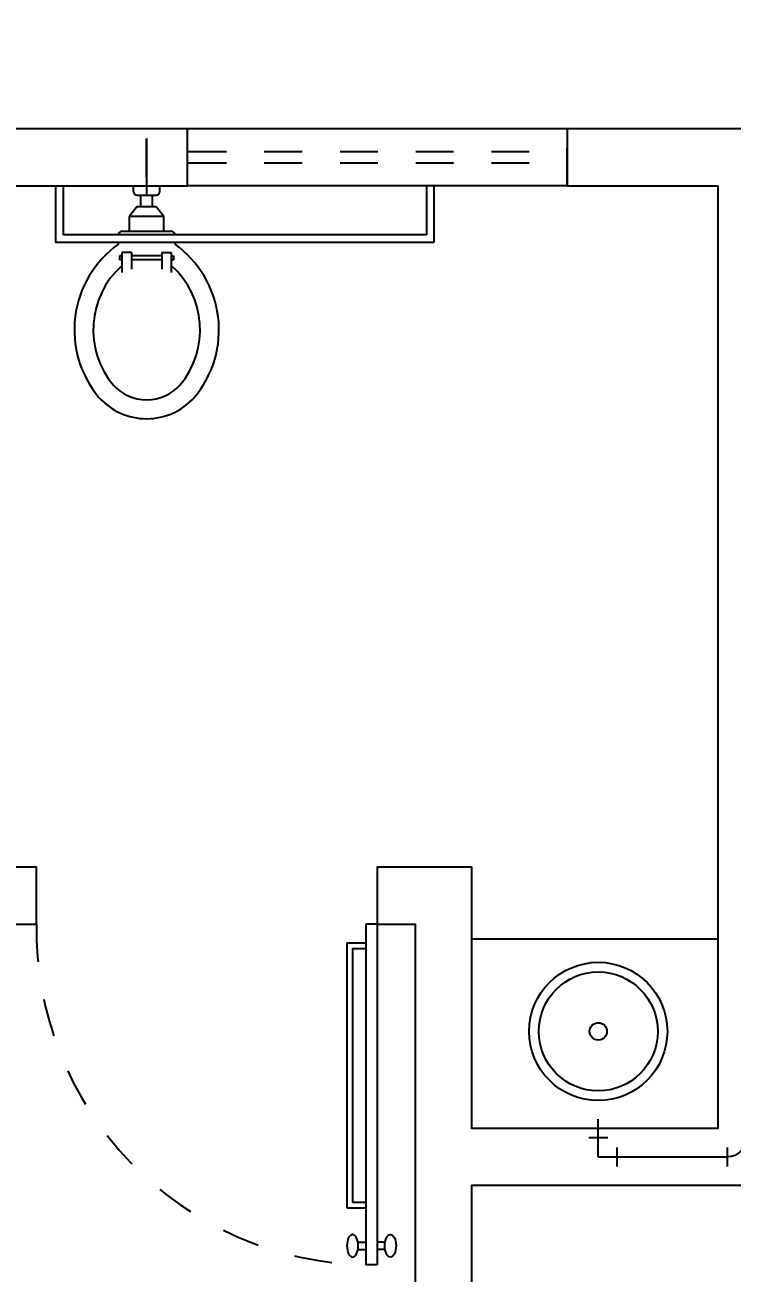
# Model space of a CAD drawing. Header units: millimetres. Extents: x 776 to 1595, y 411 to 1258.
# Drawn here: x 798.575 to 800.443, y 458.644 to 461.941 of the extents above; entities that cross this region are included whole.
import ezdxf

# ---------------------------------------------------------------- set-up
doc = ezdxf.new("R2010")
doc.units = ezdxf.units.MM
doc.linetypes.add('ACAD_ISO03W100', pattern=[30, 12, -18])
doc.linetypes.add('HIDDEN2', pattern=[4.7625, 3.175, -1.5875])
for name, color, linetype in [('can02', 2, 'Continuous'), ('CANOS ISO', 2, 'Continuous'), ('Fios', 10, 'Continuous'), ('Janela', 2, 'Continuous'), ('pena 01', 1, 'Continuous'), ('pena02', 2, 'Continuous'), ('TRACEJADO', 1, 'HIDDEN2')]:
    doc.layers.add(name, color=color, linetype=linetype)
doc.styles.get("Standard").update_dxf_attribs({"font": 'ERASLGHT.TTF'})

msp = doc.modelspace()

# ---------------------------------------------------------------- linework, layer by layer
at = {"layer": 'can02', "color": 0}
msp.add_line((800.0076, 461.6661), (798.9948, 461.6661), dxfattribs=at)
for points in [[(798.6058, 459.5661), (798.6058, 459.7161), (798.4058, 459.7161), (798.4058, 461.5161), (799.0046, 461.5161), (799.0046, 461.6661), (798.4058, 461.6661), (798.4058, 463.6161), (798.2558, 463.6161), (798.2558, 459.5661)], [(800.5558, 458.8761), (800.5558, 461.5161), (800.9608, 461.5161), (800.9608, 461.6661), (800.0076, 461.6661), (800.0076, 461.5161), (800.4058, 461.5161), (800.4058, 459.0261), (799.7558, 459.0261), (799.7558, 459.0661), (799.7558, 459.7161), (799.5058, 459.7161), (799.5058, 459.5661), (799.6058, 459.5661), (799.6058, 458.5361), (799.7558, 458.5361), (799.7558, 458.8761)]]:
    msp.add_lwpolyline(points, close=True, dxfattribs=at)
at = {"layer": 'CANOS ISO', "extrusion": (-1, 0, -5.9952e-15)}
for p, q in [((798.8968, 461.6411, 2.4), (798.8968, 461.5411, 2.4)), ((798.8968, 461.6411, 2.2), (798.8968, 461.5411, 2.2)), ((798.8968, 461.6411, 2.2), (798.8968, 461.5911, 2.3)), ((798.8968, 461.5911, 2.3), (798.8968, 461.6411, 2.4)), ((798.8968, 461.5911, 2.3), (798.8968, 461.5411, 2.2)), ((798.8968, 461.5411, 2.4), (798.8968, 461.5911, 2.3)), ((798.8968, 461.5911, 2.3), (798.8968, 461.4911, 2.3)), ((798.8968, 461.5911, 3), (798.8968, 461.5911, 2.4)), ((798.8968, 461.4911, 2.25), (798.8968, 461.4911, 2.35))]:
    msp.add_line(p, q, dxfattribs=at)
at = {"layer": 'CANOS ISO', "extrusion": (1, 0, 2.22045e-16)}
for p, q in [((798.8968, 461.6124, 0.4), (798.8968, 461.5624, 0.4)), ((798.8968, 461.5374, 0.375), (798.8968, 461.5374, 0.325)), ((800.0899, 458.9511, 0.9), (800.0899, 459.0511, 0.9)), ((800.0899, 458.9511, 0.9), (800.4308, 458.9511, 0.9))]:
    msp.add_line(p, q, dxfattribs=at)
at = {"layer": 'CANOS ISO', "extrusion": (1, 0, 1.11022e-15)}
for q in [(798.8968, 461.5911, 2.2), (798.8968, 461.4911, 0.35)]:
    msp.add_line((798.8968, 461.5911, 0.35), q, dxfattribs=at)
at = {"layer": 'CANOS ISO'}
for p, q in [((798.8968, 461.5911, 0.35), (798.8968, 461.4911, 0.35)), ((800.0899, 458.9511, 0.9), (800.1899, 458.9511, 0.9))]:
    msp.add_line(p, q, dxfattribs=at)
at = {"layer": 'CANOS ISO', "extrusion": (4.44089e-16, 0, -1)}
for p, q in [((798.8968, 461.5911, 0.35), (798.8968, 461.5374, 0.35)), ((798.8968, 461.5374, 0.35), (798.8968, 461.5874, 0.35)), ((800.1149, 459.0011, 0.9), (800.0649, 459.0011, 0.9)), ((800.4308, 458.9761, 0.9), (800.4308, 458.9261, 0.9)), ((800.0899, 458.9511, 0.9), (800.1899, 458.9511, 0.9)), ((800.0899, 458.9511, 0.9), (800.1899, 458.9511, 0.9))]:
    msp.add_line(p, q, dxfattribs=at)
at = {"layer": 'CANOS ISO', "extrusion": (-1, -1.22461e-16, -6.66134e-16)}
msp.add_line((800.1399, 458.9261, 0.9), (800.1399, 458.9761, 0.9), dxfattribs=at)
at = {"layer": 'CANOS ISO', "extrusion": (0, 0, -1)}
msp.add_arc((-800.4308, 459.0011, -0.9), 0.05, 180, 270, dxfattribs=at)
at = {"layer": 'Fios', "color": 0}
for p, q in [((798.8618, 461.5161), (798.9318, 461.5161)), ((798.8618, 461.5011), (798.8618, 461.5161)), ((798.8618, 461.5161), (798.9318, 461.5161)), ((798.9318, 461.5011), (798.9318, 461.5161)), ((798.8713, 461.4611), (798.8518, 461.4361)), ((798.8713, 461.4611), (798.9223, 461.4611)), ((798.8718, 461.4911), (798.9218, 461.4911)), ((798.8813, 461.4611), (798.8813, 461.4911)), ((798.9123, 461.4611), (798.9123, 461.4911)), ((798.9223, 461.4611), (798.9418, 461.4361)), ((798.8518, 461.3961), (798.8518, 461.4361)), ((798.8518, 461.4361), (798.9418, 461.4361)), ((798.9418, 461.3961), (798.9418, 461.4361)), ((798.8331, 461.3961), (798.9605, 461.3961)), ((798.8218, 461.3661), (798.8218, 461.3613)), ((798.9718, 461.3661), (798.9718, 461.3613)), ((798.8312, 461.3309), (798.8254, 461.3309)), ((798.8254, 461.3309), (798.8254, 461.3202)), ((798.8312, 461.3398), (798.8312, 461.2867)), ((798.8563, 461.3398), (798.8312, 461.3398)), ((798.8563, 461.3398), (798.8563, 461.2958)), ((798.9366, 461.3309), (798.8563, 461.3309)), ((798.9366, 461.3398), (798.9366, 461.2958)), ((798.9366, 461.3398), (798.9617, 461.3398)), ((798.9617, 461.3398), (798.9617, 461.2867)), ((798.9617, 461.3309), (798.9675, 461.3309)), ((798.9675, 461.3309), (798.9675, 461.3202)), ((798.8312, 461.3202), (798.8254, 461.3202)), ((798.9366, 461.3202), (798.8563, 461.3202)), ((798.9617, 461.3202), (798.9675, 461.3202)), ((800.4058, 459.5261), (799.7558, 459.5261)), ((800.0899, 459.2825), (800.0899, 459.2825))]:
    msp.add_line(p, q, dxfattribs=at)
for radius in [0.1825, 0.1571, 0.0228]:
    msp.add_circle((800.0899, 459.2825), radius, dxfattribs=at)
for centre, radius, start, end in [((798.8718, 461.5011), 0.01, 180, 270), ((798.9218, 461.5011), 0.01, 270, 0), ((798.8331, 461.3848), 0.0113, 90, 180), ((798.9605, 461.3848), 0.0113, 0, 90), ((798.9835, 461.1355), 0.2778, 125.617, 220.0252), ((798.81, 461.1355), 0.2778, 319.9748, 54.383), ((798.9835, 461.1355), 0.2278, 131.96, 220.0252), ((798.81, 461.1355), 0.2278, 319.9748, 48.2569), ((798.8968, 461.0702), 0.1195, 221.9961, 318.0039), ((798.8968, 461.0702), 0.1695, 221.9961, 318.0039)]:
    msp.add_arc(centre, radius, start, end, dxfattribs=at)
at = {"layer": 'Janela', "color": 0}
for p, q in [((798.6558, 461.5161), (798.6558, 461.3661)), ((798.6758, 461.5161), (798.6758, 461.3861)), ((800.0076, 461.5161), (799.0046, 461.5161)), ((799.6358, 461.5161), (799.6358, 461.3861)), ((799.6558, 461.5161), (799.6558, 461.3661)), ((799.6558, 461.3661), (798.6558, 461.3661)), ((799.6358, 461.3861), (798.6758, 461.3861)), ((799.4758, 459.5661), (799.4758, 458.6661)), ((799.5058, 459.5661), (799.4758, 459.5661)), ((799.5058, 459.5661), (799.5058, 458.6661)), ((799.4258, 459.5161), (799.4258, 458.8161)), ((799.4258, 459.5161), (799.4758, 459.5161)), ((799.4408, 459.5011), (799.4408, 458.8311)), ((799.4408, 459.5011), (799.4758, 459.5011)), ((799.4408, 458.8311), (799.4758, 458.8311)), ((799.4258, 458.8161), (799.4758, 458.8161)), ((799.5058, 458.6661), (799.4758, 458.6661))]:
    msp.add_line(p, q, dxfattribs=at)
at = {"layer": 'pena 01', "color": 0, "linetype": 'ACAD_ISO03W100', "ltscale": 0.005}
for p, q in [((799.0046, 461.5161), (799.0046, 461.6661)), ((800.0076, 461.5161), (800.0076, 461.6661)), ((799.0076, 461.6061), (800.0076, 461.6061)), ((799.0076, 461.5761), (800.0076, 461.5761))]:
    msp.add_line(p, q, dxfattribs=at)
msp.add_arc((799.4908, 459.5511), 0.8851, 179.029, 269.029, dxfattribs=at)
at = {"layer": 'pena02', "color": 0}
for p, q in [((799.455, 458.7261), (799.4758, 458.7261)), ((799.5267, 458.7261), (799.5058, 458.7261)), ((799.455, 458.7061), (799.4758, 458.7061)), ((799.5267, 458.7061), (799.5058, 458.7061))]:
    msp.add_line(p, q, dxfattribs=at)
at = {"layer": 'pena02', "color": 0, "extrusion": (0, 0, -1)}
msp.add_ellipse((799.4408, 458.7161), major_axis=(0, -0.03), ratio=0.5, dxfattribs=at)
at = {"layer": 'pena02', "color": 0}
msp.add_ellipse((799.5408, 458.7161), major_axis=(0, -0.03), ratio=0.5, dxfattribs=at)
at = {"layer": 'TRACEJADO', "ltscale": 0.05, "extrusion": (-1.09476e-47, -1, 2.22045e-16)}
msp.add_line((798.8968, 461.5911, 4), (798.8968, 461.5911, 3), dxfattribs=at)

# ---------------------------------------------------------------- texts
at = {"layer": 'CANOS ISO', "extrusion": (-1, 6.66134e-16, 2.22045e-16), "char_height": 0.15, "width": 0.836842, "attachment_point": 1, "text_direction": (0, -1, 0)}
for s, insert in [('RG', (798.8968, 461.939, 2.3589)), ('LV', (800.0899, 459.1264, 1.1098))]:
    msp.add_mtext(s, dxfattribs=dict(at, insert=insert))
at = {"layer": 'pena02', "extrusion": (-1.09476e-47, -1, 2.22045e-16), "char_height": 0.15, "width": 2.950144, "attachment_point": 1, "text_direction": (0, 0, 1)}
for insert in [(798.6338, 461.5911, 3.0119), (800.2178, 461.4125, 3.0119)]:
    msp.add_mtext("VEM DA CAIXA D'ÁGUA", dxfattribs=dict(at, insert=insert))

doc.saveas('drawing.dxf')
